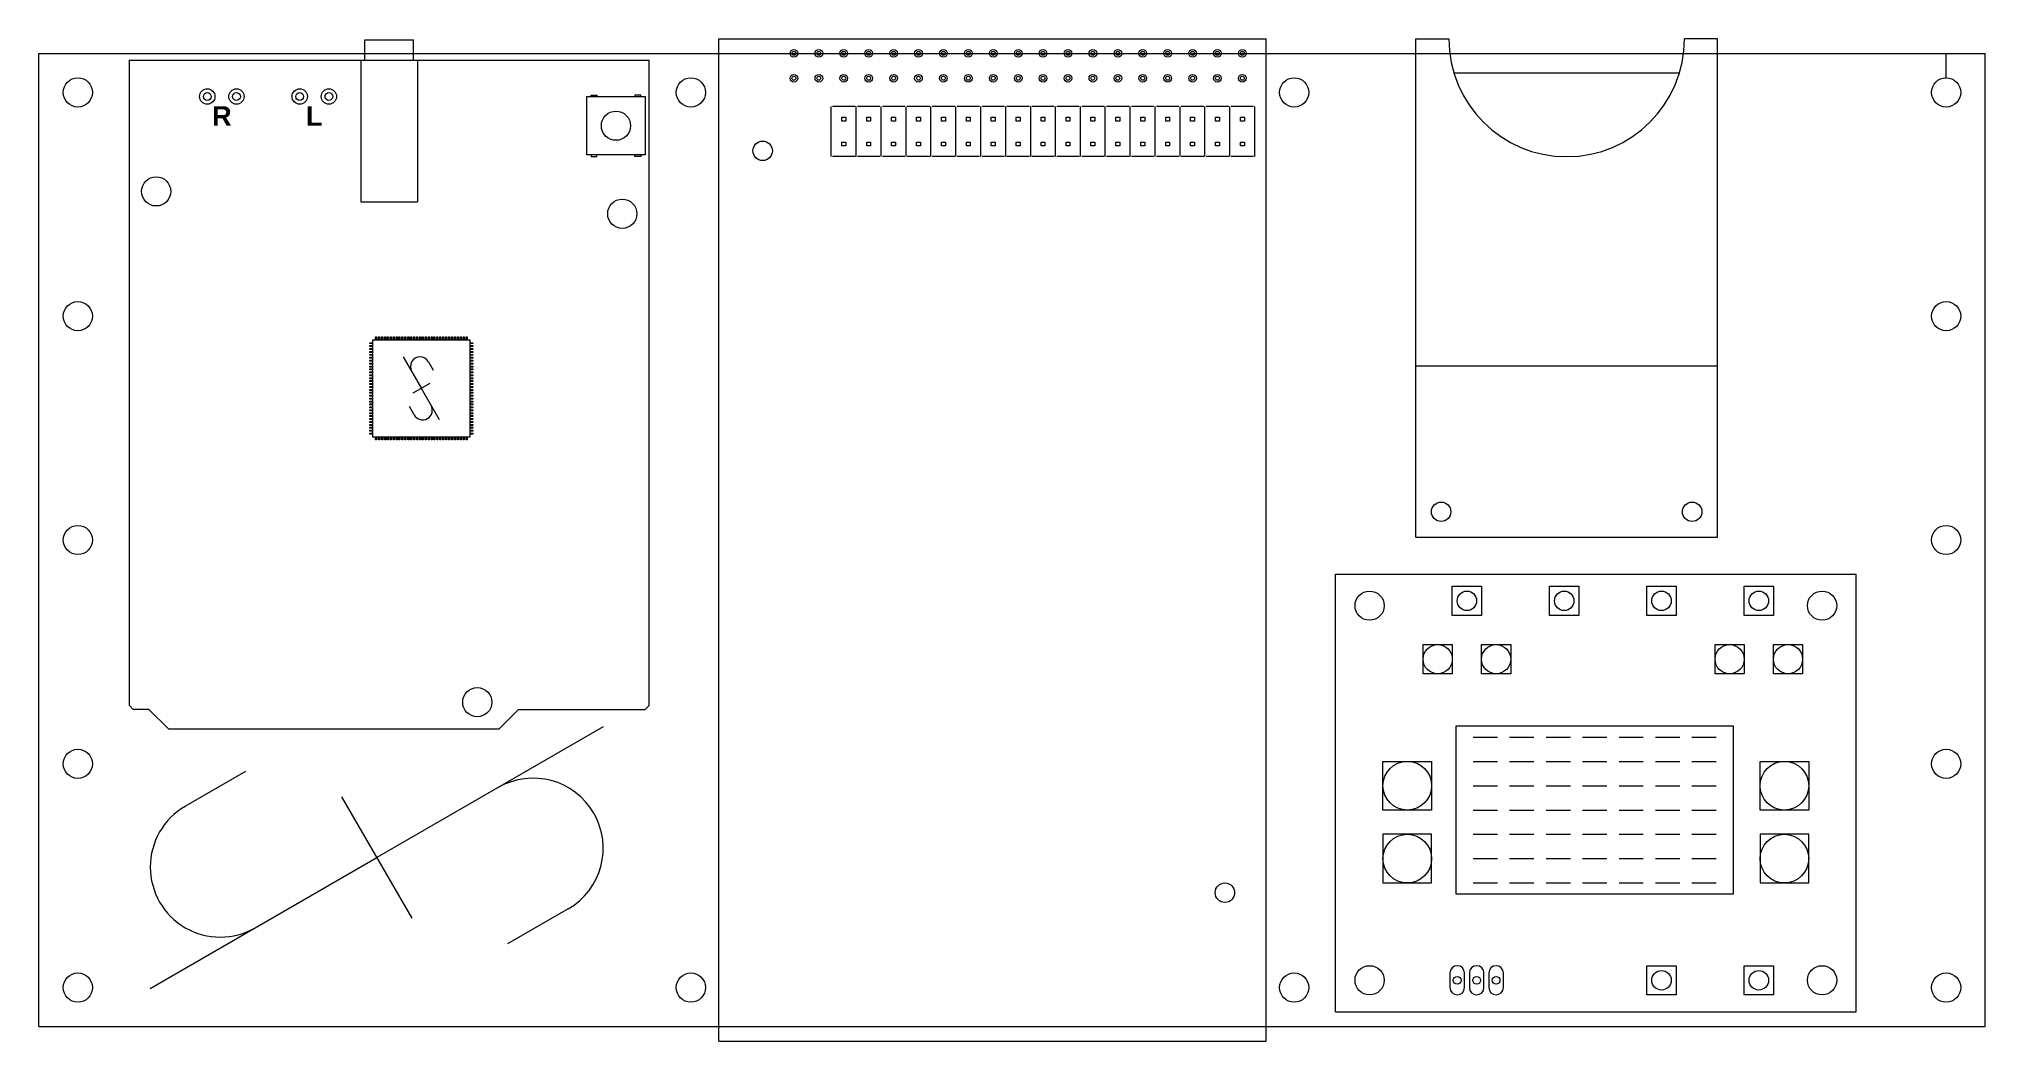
# Model space of a CAD drawing. Header units: millimetres. Extents: x 0 to 200, y -2 to 102.
import ezdxf

# ---------------------------------------------------------------- set-up
doc = ezdxf.new("R2010")
doc.units = ezdxf.units.MM
doc.layers.get('0').update_dxf_attribs({"lineweight": 0})
for name, color, linetype, lineweight, true_color in [('construction', 1, 'Continuous', 0, 0xff0000), ('cut', 18, 'Continuous', 0, 0x000000), ('Panel', 6, 'Continuous', 0, 0xff00ff), ('text', 5, 'Continuous', 0, 0x0000ff)]:
    doc.layers.add(name, color=color, linetype=linetype, lineweight=lineweight, true_color=true_color)
doc.styles.add('textstyle11', font='')
doc.styles.add('textstyle12', font='')
doc.styles.get('textstyle11').set_extended_font_data('Arial', bold=True)
doc.styles.get('textstyle12').set_extended_font_data('Arial', bold=True)

msp = doc.modelspace()

# ---------------------------------------------------------------- linework, layer by layer
for centre, radius in [((74.38, 90), 1), ((12.05, 85.83), 1.5), ((59.95, 83.53), 1.5), ((144.1, 52.9), 1), ((169.9, 52.9), 1), ((136.75, 43.25), 1.5), ((183.25, 43.25), 1.5), ((45.05, 33.33), 1.5), ((121.88, 13.75), 1), ((136.75, 4.75), 1.5), ((183.25, 4.75), 1.5)]:
    msp.add_circle(centre, radius)
at = {"layer": 'construction'}
for p, q in [((33.5, 99.33), (33.5, 101.42)), ((33.5, 101.42), (38.5, 101.42)), ((38.5, 99.33), (38.5, 101.42)), ((69.88, 101.5), (126.12, 101.5)), ((69.88, -1.5), (69.88, 101.5)), ((126.12, -1.5), (126.12, 101.5)), ((141.5, 98), (141.5, 101.5)), ((141.5, 101.5), (144.9, 101.5)), ((172.5, 101.5), (169.1, 101.5)), ((172.5, 98), (172.5, 101.5)), ((9.3, 99.33), (62.7, 99.33)), ((9.3, 32.98), (9.3, 99.33)), ((33.08, 99.33), (33.08, 84.75)), ((38.92, 99.33), (38.92, 84.75)), ((62.7, 32.98), (62.7, 99.33)), ((141.5, 50.3), (141.5, 98)), ((145.42, 98), (168.58, 98)), ((172.5, 50.3), (172.5, 98)), ((56.3, 89.58), (56.3, 95.58)), ((56.3, 95.58), (62.3, 95.58)), ((56.75, 95.58), (56.75, 95.73)), ((56.75, 95.73), (57.35, 95.73)), ((57.35, 95.73), (57.35, 95.58)), ((61.85, 95.73), (61.25, 95.73)), ((61.25, 95.73), (61.25, 95.58)), ((61.85, 95.58), (61.85, 95.73)), ((62.3, 95.58), (62.3, 89.58)), ((81.43, 89.42), (81.43, 94.54)), ((83.87, 94.54), (81.56, 94.54)), ((83.99, 89.42), (83.99, 94.54)), ((86.43, 94.54), (84.12, 94.54)), ((86.55, 89.42), (86.55, 94.54)), ((88.99, 94.54), (86.68, 94.54)), ((89.11, 89.42), (89.11, 94.54)), ((91.55, 94.54), (89.24, 94.54)), ((91.67, 89.42), (91.67, 94.54)), ((94.11, 94.54), (91.8, 94.54)), ((94.23, 89.42), (94.23, 94.54)), ((96.67, 94.54), (94.36, 94.54)), ((96.79, 89.42), (96.79, 94.54)), ((99.23, 94.54), (96.92, 94.54)), ((99.35, 89.42), (99.35, 94.54)), ((101.79, 94.54), (99.48, 94.54)), ((101.92, 89.42), (101.92, 94.54)), ((104.35, 94.54), (102.04, 94.54)), ((104.47, 89.42), (104.47, 94.54)), ((106.91, 94.54), (104.6, 94.54)), ((107.03, 89.42), (107.03, 94.54)), ((109.47, 94.54), (107.16, 94.54)), ((109.59, 89.42), (109.59, 94.54)), ((112.03, 94.54), (109.72, 94.54)), ((112.16, 89.42), (112.16, 94.54)), ((114.59, 94.54), (112.28, 94.54)), ((114.72, 89.42), (114.72, 94.54)), ((117.15, 94.54), (114.84, 94.54)), ((117.28, 89.42), (117.28, 94.54)), ((119.71, 94.54), (117.4, 94.54)), ((119.83, 89.42), (119.83, 94.54)), ((122.27, 94.54), (119.96, 94.54)), ((122.39, 89.42), (122.39, 94.54)), ((124.83, 94.54), (122.52, 94.54)), ((124.95, 89.42), (124.95, 94.54)), ((82.51, 93.06), (82.51, 93.46)), ((82.51, 93.46), (82.91, 93.46)), ((82.91, 93.06), (82.51, 93.06)), ((82.91, 93.46), (82.91, 93.06)), ((85.07, 93.06), (85.07, 93.46)), ((85.07, 93.46), (85.47, 93.46)), ((85.47, 93.06), (85.07, 93.06)), ((85.47, 93.46), (85.47, 93.06)), ((87.63, 93.06), (87.63, 93.46)), ((87.63, 93.46), (88.03, 93.46)), ((88.03, 93.06), (87.63, 93.06)), ((88.03, 93.46), (88.03, 93.06)), ((90.19, 93.06), (90.19, 93.46)), ((90.19, 93.46), (90.59, 93.46)), ((90.59, 93.06), (90.19, 93.06)), ((90.59, 93.46), (90.59, 93.06)), ((92.75, 93.06), (92.75, 93.46)), ((92.75, 93.46), (93.15, 93.46)), ((93.15, 93.06), (92.75, 93.06)), ((93.15, 93.46), (93.15, 93.06)), ((95.31, 93.06), (95.31, 93.46)), ((95.31, 93.46), (95.71, 93.46)), ((95.71, 93.06), (95.31, 93.06)), ((95.71, 93.46), (95.71, 93.06)), ((97.87, 93.06), (97.87, 93.46)), ((97.87, 93.46), (98.27, 93.46)), ((98.27, 93.06), (97.87, 93.06)), ((98.27, 93.46), (98.27, 93.06)), ((100.44, 93.06), (100.44, 93.46)), ((100.44, 93.46), (100.83, 93.46)), ((100.83, 93.06), (100.44, 93.06)), ((100.83, 93.46), (100.83, 93.06)), ((103, 93.06), (103, 93.46)), ((103, 93.46), (103.39, 93.46)), ((103.39, 93.06), (103, 93.06)), ((103.39, 93.46), (103.39, 93.06)), ((105.56, 93.06), (105.56, 93.46)), ((105.56, 93.46), (105.95, 93.46)), ((105.95, 93.06), (105.56, 93.06)), ((105.95, 93.46), (105.95, 93.06)), ((108.11, 93.06), (108.11, 93.46)), ((108.11, 93.46), (108.52, 93.46)), ((108.52, 93.06), (108.11, 93.06)), ((108.52, 93.46), (108.52, 93.06)), ((110.67, 93.06), (110.67, 93.46)), ((110.67, 93.46), (111.08, 93.46)), ((111.08, 93.06), (110.67, 93.06)), ((111.08, 93.46), (111.08, 93.06)), ((113.23, 93.06), (113.23, 93.46)), ((113.23, 93.46), (113.64, 93.46)), ((113.64, 93.06), (113.23, 93.06)), ((113.64, 93.46), (113.64, 93.06)), ((115.8, 93.06), (115.8, 93.46)), ((115.8, 93.46), (116.19, 93.46)), ((116.19, 93.06), (115.8, 93.06)), ((116.19, 93.46), (116.19, 93.06)), ((118.36, 93.06), (118.36, 93.46)), ((118.36, 93.46), (118.75, 93.46)), ((118.75, 93.06), (118.36, 93.06)), ((118.75, 93.46), (118.75, 93.06)), ((120.92, 93.06), (120.92, 93.46)), ((120.92, 93.46), (121.31, 93.46)), ((121.31, 93.06), (120.92, 93.06)), ((121.31, 93.46), (121.31, 93.06)), ((123.47, 93.06), (123.47, 93.46)), ((123.47, 93.46), (123.88, 93.46)), ((123.88, 93.06), (123.47, 93.06)), ((123.88, 93.46), (123.88, 93.06)), ((82.51, 90.5), (82.51, 90.9)), ((82.51, 90.9), (82.91, 90.9)), ((82.91, 90.5), (82.51, 90.5)), ((82.91, 90.9), (82.91, 90.5)), ((85.07, 90.5), (85.07, 90.9)), ((85.07, 90.9), (85.47, 90.9)), ((85.47, 90.5), (85.07, 90.5)), ((85.47, 90.9), (85.47, 90.5)), ((87.63, 90.5), (87.63, 90.9)), ((87.63, 90.9), (88.03, 90.9)), ((88.03, 90.5), (87.63, 90.5)), ((88.03, 90.9), (88.03, 90.5)), ((90.19, 90.5), (90.19, 90.9)), ((90.19, 90.9), (90.59, 90.9)), ((90.59, 90.5), (90.19, 90.5)), ((90.59, 90.9), (90.59, 90.5)), ((92.75, 90.5), (92.75, 90.9)), ((92.75, 90.9), (93.15, 90.9)), ((93.15, 90.5), (92.75, 90.5)), ((93.15, 90.9), (93.15, 90.5)), ((95.31, 90.5), (95.31, 90.9)), ((95.31, 90.9), (95.71, 90.9)), ((95.71, 90.5), (95.31, 90.5)), ((95.71, 90.9), (95.71, 90.5)), ((97.87, 90.5), (97.87, 90.9)), ((97.87, 90.9), (98.27, 90.9)), ((98.27, 90.5), (97.87, 90.5)), ((98.27, 90.9), (98.27, 90.5)), ((100.44, 90.5), (100.44, 90.9)), ((100.44, 90.9), (100.83, 90.9)), ((100.83, 90.5), (100.44, 90.5)), ((100.83, 90.9), (100.83, 90.5)), ((103, 90.5), (103, 90.9)), ((103, 90.9), (103.39, 90.9)), ((103.39, 90.5), (103, 90.5)), ((103.39, 90.9), (103.39, 90.5)), ((105.56, 90.5), (105.56, 90.9)), ((105.56, 90.9), (105.95, 90.9)), ((105.95, 90.5), (105.56, 90.5)), ((105.95, 90.9), (105.95, 90.5)), ((108.11, 90.5), (108.11, 90.9)), ((108.11, 90.9), (108.52, 90.9)), ((108.52, 90.5), (108.11, 90.5)), ((108.52, 90.9), (108.52, 90.5)), ((110.67, 90.5), (110.67, 90.9)), ((110.67, 90.9), (111.08, 90.9)), ((111.08, 90.5), (110.67, 90.5)), ((111.08, 90.9), (111.08, 90.5)), ((113.23, 90.5), (113.23, 90.9)), ((113.23, 90.9), (113.64, 90.9)), ((113.64, 90.5), (113.23, 90.5)), ((113.64, 90.9), (113.64, 90.5)), ((115.8, 90.5), (115.8, 90.9)), ((115.8, 90.9), (116.19, 90.9)), ((116.19, 90.5), (115.8, 90.5)), ((116.19, 90.9), (116.19, 90.5)), ((118.36, 90.5), (118.36, 90.9)), ((118.36, 90.9), (118.75, 90.9)), ((118.75, 90.5), (118.36, 90.5)), ((118.75, 90.9), (118.75, 90.5)), ((120.92, 90.5), (120.92, 90.9)), ((120.92, 90.9), (121.31, 90.9)), ((121.31, 90.5), (120.92, 90.5)), ((121.31, 90.9), (121.31, 90.5)), ((123.47, 90.5), (123.47, 90.9)), ((123.47, 90.9), (123.88, 90.9)), ((123.88, 90.5), (123.47, 90.5)), ((123.88, 90.9), (123.88, 90.5)), ((62.3, 89.58), (56.3, 89.58)), ((56.75, 89.58), (56.75, 89.43)), ((56.75, 89.43), (57.35, 89.43)), ((57.35, 89.43), (57.35, 89.58)), ((61.25, 89.43), (61.25, 89.58)), ((61.85, 89.43), (61.25, 89.43)), ((61.85, 89.58), (61.85, 89.43)), ((83.87, 89.42), (81.56, 89.42)), ((86.43, 89.42), (84.12, 89.42)), ((88.99, 89.42), (86.68, 89.42)), ((91.55, 89.42), (89.24, 89.42)), ((94.11, 89.42), (91.8, 89.42)), ((96.67, 89.42), (94.36, 89.42)), ((99.23, 89.42), (96.92, 89.42)), ((101.79, 89.42), (99.48, 89.42)), ((104.35, 89.42), (102.04, 89.42)), ((106.91, 89.42), (104.6, 89.42)), ((109.47, 89.42), (107.16, 89.42)), ((112.03, 89.42), (109.72, 89.42)), ((114.59, 89.42), (112.28, 89.42)), ((117.15, 89.42), (114.84, 89.42)), ((119.71, 89.42), (117.4, 89.42)), ((122.27, 89.42), (119.96, 89.42)), ((124.83, 89.42), (122.52, 89.42)), ((33.08, 84.75), (38.92, 84.75)), ((34, 70.18), (34, 70.28)), ((34, 70.28), (34.3, 70.28)), ((34.3, 70.18), (34, 70.18)), ((34.3, 70.58), (44.3, 70.58)), ((34.3, 60.58), (34.3, 70.58)), ((34.6, 70.58), (34.6, 70.88)), ((34.6, 70.88), (34.7, 70.88)), ((34.7, 70.88), (34.7, 70.58)), ((34.9, 70.58), (34.9, 70.88)), ((34.9, 70.88), (35, 70.88)), ((35, 70.88), (35, 70.58)), ((35.2, 70.58), (35.2, 70.88)), ((35.2, 70.88), (35.3, 70.88)), ((35.3, 70.88), (35.3, 70.58)), ((35.5, 70.58), (35.5, 70.88)), ((35.5, 70.88), (35.6, 70.88)), ((35.6, 70.88), (35.6, 70.58)), ((35.8, 70.58), (35.8, 70.88)), ((35.8, 70.88), (35.9, 70.88)), ((35.9, 70.88), (35.9, 70.58)), ((36.1, 70.58), (36.1, 70.88)), ((36.1, 70.88), (36.2, 70.88)), ((36.2, 70.88), (36.2, 70.58)), ((36.4, 70.58), (36.4, 70.88)), ((36.4, 70.88), (36.5, 70.88)), ((36.5, 70.88), (36.5, 70.58)), ((36.7, 70.58), (36.7, 70.88)), ((36.7, 70.88), (36.8, 70.88)), ((36.8, 70.88), (36.8, 70.58)), ((37, 70.58), (37, 70.88)), ((37, 70.88), (37.1, 70.88)), ((37.1, 70.88), (37.1, 70.58)), ((37.3, 70.58), (37.3, 70.88)), ((37.3, 70.88), (37.4, 70.88)), ((37.4, 70.88), (37.4, 70.58)), ((37.6, 70.58), (37.6, 70.88)), ((37.6, 70.88), (37.7, 70.88)), ((37.7, 70.88), (37.7, 70.58)), ((37.9, 70.58), (37.9, 70.88)), ((37.9, 70.88), (38, 70.88)), ((38, 70.88), (38, 70.58)), ((38.2, 70.58), (38.2, 70.88)), ((38.2, 70.88), (38.3, 70.88)), ((38.3, 70.88), (38.3, 70.58)), ((38.5, 70.58), (38.5, 70.88)), ((38.5, 70.88), (38.6, 70.88)), ((38.6, 70.88), (38.6, 70.58)), ((38.8, 70.58), (38.8, 70.88)), ((38.8, 70.88), (38.9, 70.88)), ((38.9, 70.88), (38.9, 70.58)), ((39.1, 70.58), (39.1, 70.88)), ((39.1, 70.88), (39.2, 70.88)), ((39.2, 70.88), (39.2, 70.58)), ((39.4, 70.58), (39.4, 70.88)), ((39.4, 70.88), (39.5, 70.88)), ((39.5, 70.88), (39.5, 70.58)), ((39.7, 70.58), (39.7, 70.88)), ((39.7, 70.88), (39.8, 70.88)), ((39.8, 70.88), (39.8, 70.58)), ((40, 70.58), (40, 70.88)), ((40, 70.88), (40.1, 70.88)), ((40.1, 70.88), (40.1, 70.58)), ((40.3, 70.58), (40.3, 70.88)), ((40.3, 70.88), (40.4, 70.88)), ((40.4, 70.88), (40.4, 70.58)), ((40.6, 70.58), (40.6, 70.88)), ((40.6, 70.88), (40.7, 70.88)), ((40.7, 70.88), (40.7, 70.58)), ((40.9, 70.58), (40.9, 70.88)), ((40.9, 70.88), (41, 70.88)), ((41, 70.88), (41, 70.58)), ((41.2, 70.58), (41.2, 70.88)), ((41.2, 70.88), (41.3, 70.88)), ((41.3, 70.88), (41.3, 70.58)), ((41.5, 70.58), (41.5, 70.88)), ((41.5, 70.88), (41.6, 70.88)), ((41.6, 70.88), (41.6, 70.58)), ((41.8, 70.58), (41.8, 70.88)), ((41.8, 70.88), (41.9, 70.88)), ((41.9, 70.88), (41.9, 70.58)), ((42.1, 70.58), (42.1, 70.88)), ((42.1, 70.88), (42.2, 70.88)), ((42.2, 70.88), (42.2, 70.58)), ((42.4, 70.58), (42.4, 70.88)), ((42.4, 70.88), (42.5, 70.88)), ((42.5, 70.88), (42.5, 70.58)), ((42.7, 70.58), (42.7, 70.88)), ((42.7, 70.88), (42.8, 70.88)), ((42.8, 70.88), (42.8, 70.58)), ((43, 70.58), (43, 70.88)), ((43, 70.88), (43.1, 70.88)), ((43.1, 70.88), (43.1, 70.58)), ((43.3, 70.58), (43.3, 70.88)), ((43.3, 70.88), (43.4, 70.88)), ((43.4, 70.88), (43.4, 70.58)), ((43.6, 70.58), (43.6, 70.88)), ((43.6, 70.88), (43.7, 70.88)), ((43.7, 70.88), (43.7, 70.58)), ((43.9, 70.58), (43.9, 70.88)), ((43.9, 70.88), (44, 70.88)), ((44, 70.88), (44, 70.58)), ((44.3, 70.58), (44.3, 60.58)), ((44.3, 70.28), (44.6, 70.28)), ((44.6, 70.18), (44.3, 70.18)), ((44.6, 70.28), (44.6, 70.18)), ((34, 69.88), (34, 69.98)), ((34, 69.98), (34.3, 69.98)), ((34.3, 69.88), (34, 69.88)), ((34, 69.58), (34, 69.68)), ((34, 69.68), (34.3, 69.68)), ((34.3, 69.58), (34, 69.58)), ((34, 69.28), (34, 69.38)), ((34, 69.38), (34.3, 69.38)), ((34.3, 69.28), (34, 69.28)), ((34, 68.98), (34, 69.08)), ((34, 69.08), (34.3, 69.08)), ((34.3, 68.98), (34, 68.98)), ((34, 68.68), (34, 68.78)), ((34, 68.78), (34.3, 68.78)), ((34.3, 68.68), (34, 68.68)), ((34, 68.38), (34, 68.48)), ((34, 68.48), (34.3, 68.48)), ((34.3, 68.38), (34, 68.38)), ((34, 68.08), (34, 68.18)), ((34, 68.18), (34.3, 68.18)), ((34.3, 68.08), (34, 68.08)), ((37.43, 68.82), (39.3, 65.58)), ((40.03, 68.32), (40.53, 67.45)), ((44.3, 69.98), (44.6, 69.98)), ((44.6, 69.88), (44.3, 69.88)), ((44.3, 69.68), (44.6, 69.68)), ((44.6, 69.58), (44.3, 69.58)), ((44.3, 69.38), (44.6, 69.38)), ((44.6, 69.28), (44.3, 69.28)), ((44.3, 69.08), (44.6, 69.08)), ((44.6, 68.98), (44.3, 68.98)), ((44.3, 68.78), (44.6, 68.78)), ((44.6, 68.68), (44.3, 68.68)), ((44.3, 68.48), (44.6, 68.48)), ((44.6, 68.38), (44.3, 68.38)), ((44.3, 68.18), (44.6, 68.18)), ((44.6, 68.08), (44.3, 68.08)), ((44.6, 69.98), (44.6, 69.88)), ((44.6, 69.68), (44.6, 69.58)), ((44.6, 69.38), (44.6, 69.28)), ((44.6, 69.08), (44.6, 68.98)), ((44.6, 68.78), (44.6, 68.68)), ((44.6, 68.48), (44.6, 68.38)), ((44.6, 68.18), (44.6, 68.08)), ((34, 67.78), (34, 67.88)), ((34, 67.88), (34.3, 67.88)), ((34.3, 67.78), (34, 67.78)), ((34, 67.48), (34, 67.58)), ((34, 67.58), (34.3, 67.58)), ((34.3, 67.48), (34, 67.48)), ((34, 67.18), (34, 67.28)), ((34, 67.28), (34.3, 67.28)), ((34.3, 67.18), (34, 67.18)), ((34, 66.88), (34, 66.98)), ((34, 66.98), (34.3, 66.98)), ((34.3, 66.88), (34, 66.88)), ((34, 66.58), (34, 66.68)), ((34, 66.68), (34.3, 66.68)), ((34.3, 66.58), (34, 66.58)), ((34, 66.28), (34, 66.38)), ((34, 66.38), (34.3, 66.38)), ((34.3, 66.28), (34, 66.28)), ((34, 65.98), (34, 66.08)), ((34, 66.08), (34.3, 66.08)), ((40.17, 66.08), (38.43, 65.08)), ((44.3, 67.88), (44.6, 67.88)), ((44.6, 67.78), (44.3, 67.78)), ((44.3, 67.58), (44.6, 67.58)), ((44.6, 67.48), (44.3, 67.48)), ((44.3, 67.28), (44.6, 67.28)), ((44.6, 67.18), (44.3, 67.18)), ((44.3, 66.98), (44.6, 66.98)), ((44.6, 66.88), (44.3, 66.88)), ((44.3, 66.68), (44.6, 66.68)), ((44.6, 66.58), (44.3, 66.58)), ((44.3, 66.38), (44.6, 66.38)), ((44.6, 66.28), (44.3, 66.28)), ((44.3, 66.08), (44.6, 66.08)), ((44.6, 67.88), (44.6, 67.78)), ((44.6, 67.58), (44.6, 67.48)), ((44.6, 67.28), (44.6, 67.18)), ((44.6, 66.98), (44.6, 66.88)), ((44.6, 66.68), (44.6, 66.58)), ((44.6, 66.38), (44.6, 66.28)), ((44.6, 66.08), (44.6, 65.98)), ((141.5, 67.9), (172.5, 67.9)), ((34.3, 65.98), (34, 65.98)), ((34, 65.68), (34, 65.78)), ((34, 65.78), (34.3, 65.78)), ((34.3, 65.68), (34, 65.68)), ((34, 65.38), (34, 65.48)), ((34, 65.48), (34.3, 65.48)), ((34.3, 65.38), (34, 65.38)), ((34, 65.08), (34, 65.18)), ((34, 65.18), (34.3, 65.18)), ((34.3, 65.08), (34, 65.08)), ((34, 64.78), (34, 64.88)), ((34, 64.88), (34.3, 64.88)), ((34.3, 64.78), (34, 64.78)), ((34, 64.48), (34, 64.58)), ((34, 64.58), (34.3, 64.58)), ((34.3, 64.48), (34, 64.48)), ((34, 64.18), (34, 64.28)), ((34, 64.28), (34.3, 64.28)), ((34.3, 64.18), (34, 64.18)), ((41.17, 62.35), (39.3, 65.58)), ((44.6, 65.98), (44.3, 65.98)), ((44.3, 65.78), (44.6, 65.78)), ((44.6, 65.68), (44.3, 65.68)), ((44.3, 65.48), (44.6, 65.48)), ((44.6, 65.38), (44.3, 65.38)), ((44.3, 65.18), (44.6, 65.18)), ((44.6, 65.08), (44.3, 65.08)), ((44.3, 64.88), (44.6, 64.88)), ((44.6, 64.78), (44.3, 64.78)), ((44.3, 64.58), (44.6, 64.58)), ((44.6, 64.48), (44.3, 64.48)), ((44.3, 64.28), (44.6, 64.28)), ((44.6, 64.18), (44.3, 64.18)), ((44.6, 65.78), (44.6, 65.68)), ((44.6, 65.48), (44.6, 65.38)), ((44.6, 65.18), (44.6, 65.08)), ((44.6, 64.88), (44.6, 64.78)), ((44.6, 64.58), (44.6, 64.48)), ((44.6, 64.28), (44.6, 64.18)), ((34, 63.88), (34, 63.98)), ((34, 63.98), (34.3, 63.98)), ((34.3, 63.88), (34, 63.88)), ((34, 63.58), (34, 63.68)), ((34, 63.68), (34.3, 63.68)), ((34.3, 63.58), (34, 63.58)), ((34, 63.28), (34, 63.38)), ((34, 63.38), (34.3, 63.38)), ((34.3, 63.28), (34, 63.28)), ((34, 62.98), (34, 63.08)), ((34, 63.08), (34.3, 63.08)), ((34.3, 62.98), (34, 62.98)), ((34, 62.68), (34, 62.78)), ((34, 62.78), (34.3, 62.78)), ((34.3, 62.68), (34, 62.68)), ((34, 62.38), (34, 62.48)), ((34, 62.48), (34.3, 62.48)), ((34.3, 62.38), (34, 62.38)), ((34, 62.08), (34, 62.18)), ((34, 62.18), (34.3, 62.18)), ((34.3, 62.08), (34, 62.08)), ((38.57, 62.85), (38.07, 63.72)), ((44.3, 63.98), (44.6, 63.98)), ((44.6, 63.88), (44.3, 63.88)), ((44.3, 63.68), (44.6, 63.68)), ((44.6, 63.58), (44.3, 63.58)), ((44.3, 63.38), (44.6, 63.38)), ((44.6, 63.28), (44.3, 63.28)), ((44.3, 63.08), (44.6, 63.08)), ((44.6, 62.98), (44.3, 62.98)), ((44.3, 62.78), (44.6, 62.78)), ((44.6, 62.68), (44.3, 62.68)), ((44.3, 62.48), (44.6, 62.48)), ((44.6, 62.38), (44.3, 62.38)), ((44.3, 62.18), (44.6, 62.18)), ((44.6, 62.08), (44.3, 62.08)), ((44.6, 63.98), (44.6, 63.88)), ((44.6, 63.68), (44.6, 63.58)), ((44.6, 63.38), (44.6, 63.28)), ((44.6, 63.08), (44.6, 62.98)), ((44.6, 62.78), (44.6, 62.68)), ((44.6, 62.48), (44.6, 62.38)), ((44.6, 62.18), (44.6, 62.08)), ((34, 61.78), (34, 61.88)), ((34, 61.88), (34.3, 61.88)), ((34.3, 61.78), (34, 61.78)), ((34, 61.48), (34, 61.58)), ((34, 61.58), (34.3, 61.58)), ((34.3, 61.48), (34, 61.48)), ((34, 61.18), (34, 61.28)), ((34, 61.28), (34.3, 61.28)), ((34.3, 61.18), (34, 61.18)), ((34, 60.88), (34, 60.98)), ((34, 60.98), (34.3, 60.98)), ((34.3, 60.88), (34, 60.88)), ((44.3, 60.58), (34.3, 60.58)), ((34.6, 60.28), (34.6, 60.58)), ((34.7, 60.28), (34.6, 60.28)), ((34.7, 60.58), (34.7, 60.28)), ((34.9, 60.28), (34.9, 60.58)), ((35, 60.28), (34.9, 60.28)), ((35, 60.58), (35, 60.28)), ((35.2, 60.28), (35.2, 60.58)), ((35.3, 60.28), (35.2, 60.28)), ((35.3, 60.58), (35.3, 60.28)), ((35.5, 60.28), (35.5, 60.58)), ((35.6, 60.28), (35.5, 60.28)), ((35.6, 60.58), (35.6, 60.28)), ((35.8, 60.28), (35.8, 60.58)), ((35.9, 60.28), (35.8, 60.28)), ((35.9, 60.58), (35.9, 60.28)), ((36.1, 60.28), (36.1, 60.58)), ((36.2, 60.28), (36.1, 60.28)), ((36.2, 60.58), (36.2, 60.28)), ((36.4, 60.28), (36.4, 60.58)), ((36.5, 60.28), (36.4, 60.28)), ((36.5, 60.58), (36.5, 60.28)), ((36.7, 60.28), (36.7, 60.58)), ((36.8, 60.28), (36.7, 60.28)), ((36.8, 60.58), (36.8, 60.28)), ((37, 60.28), (37, 60.58)), ((37.1, 60.28), (37, 60.28)), ((37.1, 60.58), (37.1, 60.28)), ((37.3, 60.28), (37.3, 60.58)), ((37.4, 60.28), (37.3, 60.28)), ((37.4, 60.58), (37.4, 60.28)), ((37.6, 60.28), (37.6, 60.58)), ((37.7, 60.28), (37.6, 60.28)), ((37.7, 60.58), (37.7, 60.28)), ((37.9, 60.28), (37.9, 60.58)), ((38, 60.28), (37.9, 60.28)), ((38, 60.58), (38, 60.28)), ((38.2, 60.28), (38.2, 60.58)), ((38.3, 60.28), (38.2, 60.28)), ((38.3, 60.58), (38.3, 60.28)), ((38.5, 60.28), (38.5, 60.58)), ((38.6, 60.28), (38.5, 60.28)), ((38.6, 60.58), (38.6, 60.28)), ((38.8, 60.28), (38.8, 60.58)), ((38.9, 60.28), (38.8, 60.28)), ((38.9, 60.58), (38.9, 60.28)), ((39.1, 60.28), (39.1, 60.58)), ((39.2, 60.28), (39.1, 60.28)), ((39.2, 60.58), (39.2, 60.28)), ((39.4, 60.28), (39.4, 60.58)), ((39.5, 60.28), (39.4, 60.28)), ((39.5, 60.58), (39.5, 60.28)), ((39.7, 60.28), (39.7, 60.58)), ((39.8, 60.28), (39.7, 60.28)), ((39.8, 60.58), (39.8, 60.28)), ((40, 60.28), (40, 60.58)), ((40.1, 60.28), (40, 60.28)), ((40.1, 60.58), (40.1, 60.28)), ((40.3, 60.28), (40.3, 60.58)), ((40.4, 60.28), (40.3, 60.28)), ((40.4, 60.58), (40.4, 60.28)), ((40.6, 60.28), (40.6, 60.58)), ((40.7, 60.28), (40.6, 60.28)), ((40.7, 60.58), (40.7, 60.28)), ((40.9, 60.28), (40.9, 60.58)), ((41, 60.28), (40.9, 60.28)), ((41, 60.58), (41, 60.28)), ((41.2, 60.28), (41.2, 60.58)), ((41.3, 60.28), (41.2, 60.28)), ((41.3, 60.58), (41.3, 60.28)), ((41.5, 60.28), (41.5, 60.58)), ((41.6, 60.28), (41.5, 60.28)), ((41.6, 60.58), (41.6, 60.28)), ((41.8, 60.28), (41.8, 60.58)), ((41.9, 60.28), (41.8, 60.28)), ((41.9, 60.58), (41.9, 60.28)), ((42.1, 60.28), (42.1, 60.58)), ((42.2, 60.28), (42.1, 60.28)), ((42.2, 60.58), (42.2, 60.28)), ((42.4, 60.28), (42.4, 60.58)), ((42.5, 60.28), (42.4, 60.28)), ((42.5, 60.58), (42.5, 60.28)), ((42.7, 60.28), (42.7, 60.58)), ((42.8, 60.28), (42.7, 60.28)), ((42.8, 60.58), (42.8, 60.28)), ((43, 60.28), (43, 60.58)), ((43.1, 60.28), (43, 60.28)), ((43.1, 60.58), (43.1, 60.28)), ((43.3, 60.28), (43.3, 60.58)), ((43.4, 60.28), (43.3, 60.28)), ((43.4, 60.58), (43.4, 60.28)), ((43.6, 60.28), (43.6, 60.58)), ((43.7, 60.28), (43.6, 60.28)), ((43.7, 60.58), (43.7, 60.28)), ((43.9, 60.28), (43.9, 60.58)), ((44, 60.28), (43.9, 60.28)), ((44, 60.58), (44, 60.28)), ((44.3, 61.88), (44.6, 61.88)), ((44.6, 61.78), (44.3, 61.78)), ((44.3, 61.58), (44.6, 61.58)), ((44.6, 61.48), (44.3, 61.48)), ((44.3, 61.28), (44.6, 61.28)), ((44.6, 61.18), (44.3, 61.18)), ((44.3, 60.98), (44.6, 60.98)), ((44.6, 60.88), (44.3, 60.88)), ((44.6, 61.88), (44.6, 61.78)), ((44.6, 61.58), (44.6, 61.48)), ((44.6, 61.28), (44.6, 61.18)), ((44.6, 60.98), (44.6, 60.88)), ((141.5, 50.3), (172.5, 50.3)), ((133.25, 46.5), (186.75, 46.5)), ((133.25, 1.5), (133.25, 46.5)), ((186.75, 1.5), (186.75, 46.5)), ((145.25, 45.25), (148.25, 45.25)), ((145.25, 42.25), (145.25, 45.25)), ((148.25, 45.25), (148.25, 42.25)), ((155.25, 45.25), (158.25, 45.25)), ((155.25, 42.25), (155.25, 45.25)), ((158.25, 45.25), (158.25, 42.25)), ((165.25, 45.25), (168.25, 45.25)), ((165.25, 42.25), (165.25, 45.25)), ((168.25, 45.25), (168.25, 42.25)), ((175.25, 45.25), (178.25, 45.25)), ((175.25, 42.25), (175.25, 45.25)), ((178.25, 45.25), (178.25, 42.25)), ((148.25, 42.25), (145.25, 42.25)), ((158.25, 42.25), (155.25, 42.25)), ((168.25, 42.25), (165.25, 42.25)), ((178.25, 42.25), (175.25, 42.25)), ((142.25, 39.25), (145.25, 39.25)), ((142.25, 36.25), (142.25, 39.25)), ((145.25, 39.25), (145.25, 36.25)), ((148.25, 39.25), (151.25, 39.25)), ((148.25, 36.25), (148.25, 39.25)), ((151.25, 39.25), (151.25, 36.25)), ((172.25, 39.25), (175.25, 39.25)), ((172.25, 36.25), (172.25, 39.25)), ((175.25, 39.25), (175.25, 36.25)), ((178.25, 39.25), (181.25, 39.25)), ((178.25, 36.25), (178.25, 39.25)), ((181.25, 39.25), (181.25, 36.25)), ((145.25, 36.25), (142.25, 36.25)), ((151.25, 36.25), (148.25, 36.25)), ((175.25, 36.25), (172.25, 36.25)), ((181.25, 36.25), (178.25, 36.25)), ((9.7, 32.58), (9.3, 32.98)), ((11.3, 32.58), (9.7, 32.58)), ((13.3, 30.58), (11.3, 32.58)), ((47.3, 30.58), (49.3, 32.58)), ((49.3, 32.58), (62.3, 32.58)), ((62.3, 32.58), (62.7, 32.98)), ((13.3, 30.58), (47.3, 30.58)), ((145.64, 13.59), (145.64, 30.91)), ((145.64, 30.91), (174.11, 30.91)), ((174.11, 30.91), (174.11, 13.59)), ((147.38, 29.75), (149.88, 29.75)), ((151.12, 29.75), (153.62, 29.75)), ((154.88, 29.75), (157.38, 29.75)), ((158.62, 29.75), (161.12, 29.75)), ((162.38, 29.75), (164.88, 29.75)), ((166.12, 29.75), (168.62, 29.75)), ((169.88, 29.75), (172.38, 29.75)), ((138.12, 27.25), (143.12, 27.25)), ((138.12, 22.25), (138.12, 27.25)), ((143.12, 27.25), (143.12, 22.25)), ((147.38, 27.25), (149.88, 27.25)), ((151.12, 27.25), (153.62, 27.25)), ((154.88, 27.25), (157.38, 27.25)), ((158.62, 27.25), (161.12, 27.25)), ((162.38, 27.25), (164.88, 27.25)), ((166.12, 27.25), (168.62, 27.25)), ((169.88, 27.25), (172.38, 27.25)), ((176.88, 27.25), (181.88, 27.25)), ((176.88, 22.25), (176.88, 27.25)), ((181.88, 27.25), (181.88, 22.25)), ((147.38, 24.75), (149.88, 24.75)), ((151.12, 24.75), (153.62, 24.75)), ((154.88, 24.75), (157.38, 24.75)), ((158.62, 24.75), (161.12, 24.75)), ((162.38, 24.75), (164.88, 24.75)), ((166.12, 24.75), (168.62, 24.75)), ((169.88, 24.75), (172.38, 24.75)), ((143.12, 22.25), (138.12, 22.25)), ((147.38, 22.25), (149.88, 22.25)), ((151.12, 22.25), (153.62, 22.25)), ((154.88, 22.25), (157.38, 22.25)), ((158.62, 22.25), (161.12, 22.25)), ((162.38, 22.25), (164.88, 22.25)), ((166.12, 22.25), (168.62, 22.25)), ((169.88, 22.25), (172.38, 22.25)), ((181.88, 22.25), (176.88, 22.25)), ((143.12, 19.75), (138.12, 19.75)), ((138.12, 19.75), (138.12, 14.75)), ((143.12, 14.75), (143.12, 19.75)), ((147.38, 19.75), (149.88, 19.75)), ((151.12, 19.75), (153.62, 19.75)), ((154.88, 19.75), (157.38, 19.75)), ((158.62, 19.75), (161.12, 19.75)), ((162.38, 19.75), (164.88, 19.75)), ((166.12, 19.75), (168.62, 19.75)), ((169.88, 19.75), (172.38, 19.75)), ((181.88, 19.75), (176.88, 19.75)), ((176.88, 19.75), (176.88, 14.75)), ((181.88, 14.75), (181.88, 19.75)), ((147.38, 17.25), (149.88, 17.25)), ((151.12, 17.25), (153.62, 17.25)), ((154.88, 17.25), (157.38, 17.25)), ((158.62, 17.25), (161.12, 17.25)), ((162.38, 17.25), (164.88, 17.25)), ((166.12, 17.25), (168.62, 17.25)), ((169.88, 17.25), (172.38, 17.25)), ((138.12, 14.75), (143.12, 14.75)), ((147.38, 14.75), (149.88, 14.75)), ((151.12, 14.75), (153.62, 14.75)), ((154.88, 14.75), (157.38, 14.75)), ((158.62, 14.75), (161.12, 14.75)), ((162.38, 14.75), (164.88, 14.75)), ((166.12, 14.75), (168.62, 14.75)), ((169.88, 14.75), (172.38, 14.75)), ((176.88, 14.75), (181.88, 14.75)), ((174.11, 13.59), (145.64, 13.59)), ((165.25, 6.25), (168.25, 6.25)), ((165.25, 3.25), (165.25, 6.25)), ((168.25, 6.25), (168.25, 3.25)), ((175.25, 6.25), (178.25, 6.25)), ((175.25, 3.25), (175.25, 6.25)), ((178.25, 6.25), (178.25, 3.25)), ((145, 5.5), (145, 4)), ((146.5, 4), (146.5, 5.5)), ((147, 5.5), (147, 4)), ((148.5, 4), (148.5, 5.5)), ((149, 5.5), (149, 4)), ((150.5, 4), (150.5, 5.5)), ((168.25, 3.25), (165.25, 3.25)), ((178.25, 3.25), (175.25, 3.25)), ((133.25, 1.5), (186.75, 1.5)), ((69.88, -1.5), (126.12, -1.5))]:
    msp.add_line(p, q, dxfattribs=at)
for centre, radius in [((77.59, 100.02), 0.394), ((77.59, 100.02), 0.2), ((80.15, 100.02), 0.394), ((80.15, 100.02), 0.2), ((82.71, 100.02), 0.394), ((82.71, 100.02), 0.2), ((85.27, 100.02), 0.394), ((85.27, 100.02), 0.2), ((87.83, 100.02), 0.394), ((87.83, 100.02), 0.2), ((90.39, 100.02), 0.394), ((90.39, 100.02), 0.2), ((92.95, 100.02), 0.394), ((92.95, 100.02), 0.2), ((95.51, 100.02), 0.394), ((95.51, 100.02), 0.2), ((98.07, 100.02), 0.394), ((98.07, 100.02), 0.2), ((100.64, 100.02), 0.394), ((100.64, 100.02), 0.2), ((103.19, 100.02), 0.394), ((103.19, 100.02), 0.2), ((105.75, 100.02), 0.394), ((105.75, 100.02), 0.2), ((108.31, 100.02), 0.394), ((108.31, 100.02), 0.2), ((110.88, 100.02), 0.394), ((110.88, 100.02), 0.2), ((113.44, 100.02), 0.394), ((113.44, 100.02), 0.2), ((116, 100.02), 0.394), ((116, 100.02), 0.2), ((118.56, 100.02), 0.394), ((118.56, 100.02), 0.2), ((121.11, 100.02), 0.394), ((121.11, 100.02), 0.2), ((123.67, 100.02), 0.394), ((123.67, 100.02), 0.2), ((17.3, 95.58), 0.789), ((20.3, 95.58), 0.789), ((26.8, 95.58), 0.789), ((29.8, 95.58), 0.789), ((77.59, 97.46), 0.394), ((77.59, 97.46), 0.2), ((80.15, 97.46), 0.394), ((80.15, 97.46), 0.2), ((82.71, 97.46), 0.394), ((82.71, 97.46), 0.2), ((85.27, 97.46), 0.394), ((85.27, 97.46), 0.2), ((87.83, 97.46), 0.394), ((87.83, 97.46), 0.2), ((90.39, 97.46), 0.394), ((90.39, 97.46), 0.2), ((92.95, 97.46), 0.394), ((92.95, 97.46), 0.2), ((95.51, 97.46), 0.394), ((95.51, 97.46), 0.2), ((98.07, 97.46), 0.394), ((98.07, 97.46), 0.2), ((100.64, 97.46), 0.394), ((100.64, 97.46), 0.2), ((103.19, 97.46), 0.394), ((103.19, 97.46), 0.2), ((105.75, 97.46), 0.394), ((105.75, 97.46), 0.2), ((108.31, 97.46), 0.394), ((108.31, 97.46), 0.2), ((110.88, 97.46), 0.394), ((110.88, 97.46), 0.2), ((113.44, 97.46), 0.394), ((113.44, 97.46), 0.2), ((116, 97.46), 0.394), ((116, 97.46), 0.2), ((118.56, 97.46), 0.394), ((118.56, 97.46), 0.2), ((121.11, 97.46), 0.394), ((121.11, 97.46), 0.2), ((123.67, 97.46), 0.394), ((123.67, 97.46), 0.2), ((17.3, 95.58), 0.4), ((20.3, 95.58), 0.4), ((26.8, 95.58), 0.4), ((29.8, 95.58), 0.4), ((59.3, 92.58), 1.5), ((146.75, 43.75), 1), ((156.75, 43.75), 1), ((166.75, 43.75), 1), ((176.75, 43.75), 1), ((143.75, 37.75), 1.5), ((149.75, 37.75), 1.5), ((173.75, 37.75), 1.5), ((179.75, 37.75), 1.5), ((140.62, 24.75), 2.5), ((179.38, 24.75), 2.5), ((140.62, 17.25), 2.5), ((179.38, 17.25), 2.5), ((145.75, 4.75), 0.4), ((147.75, 4.75), 0.4), ((149.75, 4.75), 0.4), ((166.75, 4.75), 1), ((176.75, 4.75), 1)]:
    msp.add_circle(centre, radius, dxfattribs=at)
for centre, radius, start, end in [((157, 101.5), 12.1, 180, 0), ((39.17, 67.82), 1, 30, 210), ((39.43, 63.35), 1, 210, 30), ((145.75, 5.5), 0.75, 0, 180), ((147.75, 5.5), 0.75, 0, 180), ((149.75, 5.5), 0.75, 0, 180), ((145.75, 4), 0.75, 180, 0), ((147.75, 4), 0.75, 180, 0), ((149.75, 4), 0.75, 180, 0)]:
    msp.add_arc(centre, radius, start, end, dxfattribs=at)
at = {"layer": 'cut'}
for centre in [(4, 96), (67, 96), (129, 96), (196, 96), (4, 73), (196, 73), (4, 50), (196, 50), (4, 27), (196, 27), (4, 4), (67, 4), (129, 4), (196, 4)]:
    msp.add_circle(centre, 1.5, dxfattribs=at)
at = {"layer": 'Panel'}
for p, q in [((0, 100), (200, 100)), ((0, 0), (0, 100)), ((196, 97.5), (196, 100)), ((200, 0), (200, 100)), ((0, 0), (200, 0))]:
    msp.add_line(p, q, dxfattribs=at)
at = {"layer": 'text'}
for p, q in [((57.99, 30.79), (34.71, 17.36)), ((15.04, 22.63), (21.28, 26.23)), ((31.11, 23.59), (38.31, 11.12)), ((11.44, 3.92), (34.71, 17.36)), ((54.39, 12.09), (48.15, 8.49))]:
    msp.add_line(p, q, dxfattribs=at)
for centre, start, end in [((50.79, 18.32), 300, 120), ((18.64, 16.39), 120, 300)]:
    msp.add_arc(centre, 7.2, start, end, dxfattribs=at)

# ---------------------------------------------------------------- texts
at = {"layer": 'construction', "char_height": 2, "attachment_point": 5}
for s, insert, style in [('R', (18.8, 93.58), 'textstyle11'), ('L', (28.3, 93.58), 'textstyle12')]:
    msp.add_mtext(s, dxfattribs=dict(at, insert=insert, style=style))

doc.saveas('drawing.dxf')
